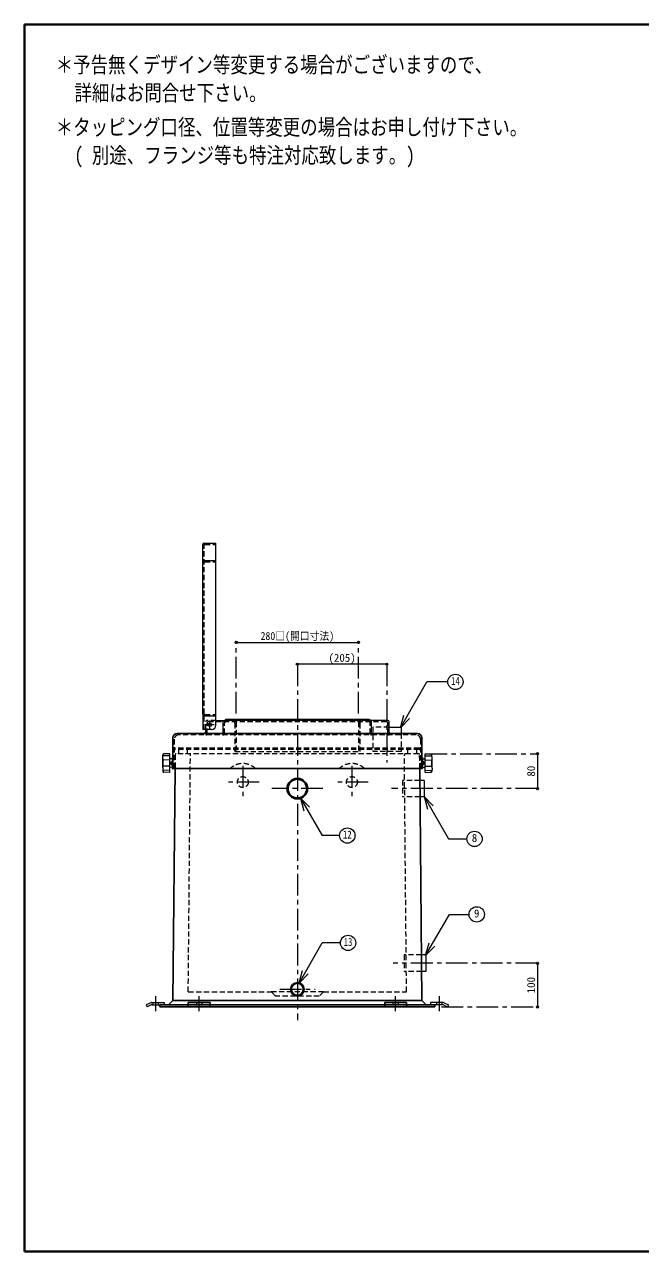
# Model space of a CAD drawing. Units: millimetres at full size, sheet at 1:10; details may follow other scales. Extents: x -2123 to 1927, y -1358 to 1452.
# Drawn here: x -2123 to -712, y -1358 to 1452 of the extents above; entities that cross this region are included whole.
import ezdxf
from ezdxf.enums import TextEntityAlignment as Align

# ---------------------------------------------------------------- set-up
doc = ezdxf.new("R2010")
doc.units = ezdxf.units.MM
doc.header["$LTSCALE"] = 10
doc.header["$PDMODE"] = 32
doc.header["$PDSIZE"] = 5
doc.linetypes.add('CHAIN1', pattern=[8, 5, -1, 1, -1])
doc.linetypes.add('DASHED1', pattern=[1.8, 1.2, -0.6])
doc.layers.add('0-0', color=7, linetype='Continuous', lineweight=18)
doc.styles.add('ＭＳ ゴシック', font='')
doc.styles.get('ＭＳ ゴシック').set_extended_font_data('MS Gothic')

msp = doc.modelspace()

# ---------------------------------------------------------------- linework, layer by layer
at = {"layer": '0-0', "color": 1, "lineweight": 40}
for p, q in [((-2122.8, -1358.09), (-2122.8, 1451.91)), ((1927.2, 1451.91), (-2122.8, 1451.91)), ((1927.2, -1358.09), (-2122.8, -1358.09))]:
    msp.add_line(p, q, dxfattribs=at)
at = {"layer": '0-0', "color": 4, "lineweight": 9}
for p, q in [((-1714.3, 221.41), (-1714.3, 261.41)), ((-1711.3, 264.41), (-1684.3, 264.41)), ((-1684.3, 224.41), (-1684.3, 264.41)), ((-1637.8, 36.91), (-1357.8, 36.91)), ((-1292.8, -13.09), (-1497.8, -13.09)), ((-1714.3, -128.59), (-1714.3, -162.59)), ((-1684.3, -152.59), (-1684.3, -131.59)), ((-1694.3, -162.59), (-1714.3, -162.59)), ((-1707.8, -169.09), (-1707.8, -162.59)), ((-1684.3, -142.09), (-1664.8, -142.09)), ((-1290.8, -142.09), (-1330.8, -142.09)), ((-1287.8, -169.09), (-1287.8, -145.09)), ((-1287.8, -157.09), (-1260.3, -157.09)), ((-1260.3, -157.09), (-1260.3, -172.09)), ((-947.8, -218.09), (-947.8, -298.09)), ((-1207.07, -279.09), (-1217.24, -279.09)), ((-1207.07, -279.09), (-1207.07, -317.09)), ((-1207.07, -317.09), (-1216.89, -317.09)), ((-947.8, -698.09), (-947.8, -798.09))]:
    msp.add_line(p, q, dxfattribs=at)
at = {"layer": '0-0', "color": 4, "linetype": 'DASHED1', "lineweight": 9}
for p, q in [((-1711.3, -162.59), (-1711.3, 259.91)), ((-1709.8, 261.41), (-1684.3, 261.41)), ((-1709.8, 221.41), (-1684.3, 221.41)), ((-1709.8, -128.59), (-1684.3, -128.59)), ((-1642.8, -139.09), (-1642.8, -142.09)), ((-1352.8, -139.09), (-1352.8, -142.09)), ((-1707.8, -162.59), (-1707.8, -145.09)), ((-1684.3, -142.09), (-1704.8, -142.09)), ((-1704.8, -172.09), (-1704.8, -148.09)), ((-1293.8, -145.09), (-1701.8, -145.09)), ((-1664.8, -172.09), (-1664.8, -148.09)), ((-1640.8, -148.09), (-1640.8, -213.09)), ((-1637.8, -145.09), (-1637.8, -213.09)), ((-1357.8, -145.09), (-1357.8, -213.09)), ((-1354.8, -148.09), (-1354.8, -213.09)), ((-1330.8, -172.09), (-1330.8, -148.09)), ((-1325.3, -157.09), (-1325.3, -213.09)), ((-1287.8, -157.09), (-1325.3, -157.09)), ((-1290.8, -172.09), (-1290.8, -148.09)), ((-1260.3, -172.09), (-1260.3, -213.09)), ((-1750.32, -208.09), (-1750.32, -218.09)), ((-1640.8, -213.09), (-1354.8, -213.09)), ((-1260.3, -213.09), (-1325.3, -213.09)), ((-1245.28, -208.09), (-1245.28, -218.09)), ((-1257.07, -279.09), (-1257.07, -317.09)), ((-1217.24, -279.09), (-1257.07, -279.09)), ((-1216.89, -317.09), (-1257.07, -317.09)), ((-1253.4, -679.09), (-1253.4, -717.09)), ((-1213.57, -679.09), (-1253.4, -679.09)), ((-1213.22, -717.09), (-1253.4, -717.09)), ((-1437.8, -763.09), (-1557.8, -763.09)), ((-1828.8, -788.09), (-1828.8, -793.09)), ((-1816.8, -788.09), (-1816.8, -793.09)), ((-1178.8, -788.09), (-1178.8, -793.09)), ((-1166.8, -788.09), (-1166.8, -793.09))]:
    msp.add_line(p, q, dxfattribs=at)
at = {"layer": '0-0'}
for p, q in [((-1714.3, -128.59), (-1714.3, 221.41)), ((-1711.3, 224.41), (-1684.3, 224.41)), ((-1684.3, -131.59), (-1684.3, 224.41)), ((-1261.84, -158.86), (-1201.04, -53.56)), ((-1153.15, -53.56), (-1201.04, -53.56)), ((-1711.3, -131.59), (-1684.3, -131.59)), ((-1662.8, -139.09), (-1332.8, -139.09)), ((-1662.8, -139.09), (-1662.8, -142.09)), ((-1332.8, -139.09), (-1332.8, -142.09)), ((-1261.84, -158.86), (-1254.08, -129.88)), ((-1261.84, -158.86), (-1240.63, -137.65)), ((-1667.8, -169.09), (-1667.8, -145.09)), ((-1330.8, -142.09), (-1664.8, -142.09)), ((-1327.8, -169.09), (-1327.8, -145.09)), ((-1806.29, -227.82), (-1805.9, -220.44)), ((-1790.3, -222.65), (-1804.85, -223.14)), ((-1790.82, -218.12), (-1803.97, -218.55)), ((-1790.3, -260.55), (-1790.3, -218.62)), ((-1205.3, -260.55), (-1205.3, -218.62)), ((-1205.3, -222.65), (-1190.75, -223.14)), ((-1204.79, -218.12), (-1191.64, -218.55)), ((-1189.32, -227.82), (-1189.7, -220.44)), ((-1806.3, -250.82), (-1806.3, -228.35)), ((-1806.29, -251.35), (-1805.9, -258.73)), ((-1790.3, -232.73), (-1804.85, -232.25)), ((-1790.3, -246.44), (-1804.85, -246.93)), ((-1784.76, -230.05), (-1790.3, -229.59)), ((-1784.76, -249.12), (-1790.3, -249.59)), ((-1787.55, -237.24), (-1787.55, -241.94)), ((-1786.93, -236.59), (-1784.3, -236.59)), ((-1786.93, -239.59), (-1784.3, -239.59)), ((-1786.93, -242.59), (-1784.3, -242.59)), ((-1784.3, -227.09), (-1782.8, -227.09)), ((-1211.3, -227.09), (-1212.8, -227.09)), ((-1208.68, -236.59), (-1211.3, -236.59)), ((-1208.68, -239.59), (-1211.3, -239.59)), ((-1208.68, -242.59), (-1211.3, -242.59)), ((-1210.84, -230.05), (-1205.3, -229.59)), ((-1210.84, -249.12), (-1205.3, -249.59)), ((-1208.05, -237.24), (-1208.05, -241.94)), ((-1205.3, -232.73), (-1190.75, -232.25)), ((-1205.3, -246.44), (-1190.75, -246.93)), ((-1189.32, -251.35), (-1189.7, -258.73)), ((-1189.3, -250.82), (-1189.3, -228.35)), ((-1790.3, -256.52), (-1804.85, -256.04)), ((-1790.82, -261.05), (-1803.97, -260.63)), ((-1205.3, -256.52), (-1190.75, -256.04)), ((-1204.79, -261.05), (-1191.64, -260.63)), ((-1490.9, -319.63), (-1469.69, -340.84)), ((-1490.9, -319.63), (-1483.14, -348.61)), ((-1490.9, -319.63), (-1441.33, -405.49)), ((-1207.64, -316.34), (-1199.87, -345.32)), ((-1207.64, -316.34), (-1186.42, -337.56)), ((-1400.96, -405.49), (-1441.33, -405.49)), ((-1493.96, -743.55), (-1440.73, -651.37)), ((-1399.25, -651.37), (-1440.73, -651.37)), ((-1204.06, -680.48), (-1196.29, -651.5)), ((-1204.06, -680.48), (-1182.85, -659.26)), ((-1203.4, -679.09), (-1213.57, -679.09)), ((-1203.4, -679.09), (-1203.4, -717.09)), ((-1493.96, -743.55), (-1486.19, -714.58)), ((-1493.96, -743.55), (-1472.74, -722.34)), ((-1203.4, -717.09), (-1213.22, -717.09)), ((-1832.68, -793.61), (-1841.62, -798.09)), ((-1831.62, -788.09), (-1802.8, -788.09)), ((-1830.44, -793.09), (-1812.8, -793.09)), ((-1802.8, -788.09), (-1802.8, -793.09)), ((-1192.8, -788.09), (-1192.8, -793.09)), ((-1163.98, -788.09), (-1192.8, -788.09)), ((-1165.16, -793.09), (-1182.8, -793.09)), ((-1162.93, -793.61), (-1153.98, -798.09))]:
    msp.add_line(p, q, dxfattribs=at)
at = {"layer": '0-0', "color": 4, "linetype": 'CHAIN1', "lineweight": 9}
for p, q in [((-1637.8, -126.09), (-1637.8, 36.91)), ((-1357.8, -126.09), (-1357.8, 36.91)), ((-1497.8, -13.09), (-1497.8, -828.09)), ((-1292.8, -13.09), (-1292.8, -238.09)), ((-1688.3, -152.09), (-1708.3, -152.09)), ((-1698.3, -162.09), (-1698.3, -142.09)), ((-1204.8, -218.09), (-947.8, -218.09)), ((-1622.8, -245.59), (-1622.8, -320.59)), ((-1372.8, -245.59), (-1372.8, -320.59)), ((-1585.3, -283.09), (-1660.3, -283.09)), ((-1439.3, -298.09), (-1556.3, -298.09)), ((-1335.3, -283.09), (-1410.3, -283.09)), ((-947.8, -298.09), (-1282.07, -298.09)), ((-947.8, -698.09), (-1278.4, -698.09)), ((-1538.3, -757.59), (-1457.3, -757.59)), ((-1822.8, -773.09), (-1822.8, -808.09)), ((-1722.8, -808.09), (-1722.8, -773.09)), ((-1272.8, -808.09), (-1272.8, -773.09)), ((-1172.8, -773.09), (-1172.8, -808.09)), ((-1167.8, -798.09), (-947.8, -798.09))]:
    msp.add_line(p, q, dxfattribs=at)
at = {"layer": '0-0', "color": 5, "lineweight": 25}
for p, q in [((-1782.8, -182.09), (-1782.8, -252.09)), ((-1222.8, -172.09), (-1772.8, -172.09)), ((-1212.8, -182.09), (-1212.8, -252.09)), ((-1778.12, -252.09), (-1782.99, -783.09)), ((-1212.8, -252.09), (-1782.8, -252.09)), ((-1217.49, -252.09), (-1212.62, -783.09)), ((-1782.99, -783.09), (-1792.8, -793.09)), ((-1212.62, -783.09), (-1782.99, -783.09)), ((-1212.62, -783.09), (-1202.8, -793.09)), ((-1747.8, -793.09), (-1812.8, -793.09)), ((-1812.8, -793.09), (-1812.8, -798.09)), ((-1812.8, -798.09), (-1182.8, -798.09)), ((-1747.8, -788.09), (-1747.8, -798.09)), ((-1747.8, -793.61), (-1697.8, -793.61)), ((-1297.8, -793.09), (-1697.8, -793.09)), ((-1297.8, -793.61), (-1247.8, -793.61)), ((-1247.8, -788.09), (-1247.8, -798.09)), ((-1247.8, -793.09), (-1182.8, -793.09)), ((-1182.8, -793.09), (-1182.8, -798.09))]:
    msp.add_line(p, q, dxfattribs=at)
at = {"layer": '0-0', "linetype": 'DASHED1'}
for p, q in [((-1779.8, -185.09), (-1779.8, -252.09)), ((-1225.8, -175.09), (-1769.8, -175.09)), ((-1215.8, -185.09), (-1215.8, -252.09)), ((-1777.82, -220.07), (-1778.12, -252.09)), ((-1218.8, -205.09), (-1776.8, -205.09)), ((-1218.8, -208.09), (-1776.8, -208.09)), ((-1219.78, -218.09), (-1775.82, -218.09)), ((-1770.32, -208.09), (-1770.32, -218.09)), ((-1747.8, -763.09), (-1742.83, -221.11)), ((-1225.28, -208.09), (-1225.28, -218.09)), ((-1217.49, -252.09), (-1217.78, -220.07)), ((-1747.8, -763.09), (-1557.8, -763.09)), ((-1747.8, -793.09), (-1697.8, -793.09)), ((-1728.8, -788.09), (-1728.8, -793.09)), ((-1716.8, -788.09), (-1716.8, -793.09)), ((-1247.8, -793.09), (-1297.8, -793.09)), ((-1278.8, -788.09), (-1278.8, -793.09)), ((-1266.8, -788.09), (-1266.8, -793.09))]:
    msp.add_line(p, q, dxfattribs=at)
for points in [[(-1437.8, -763.09), (-1247.8, -763.09), (-1252.77, -221.11)], [(-1437.8, -763.09), (-1447.8, -773.09), (-1547.8, -773.09), (-1557.8, -763.09)]]:
    msp.add_lwpolyline(points, dxfattribs=at)
at = {"layer": '0-0'}
for points in [[(-1784.3, -227.09), (-1784.3, -252.09), (-1782.8, -252.09)], [(-1211.3, -227.09), (-1211.3, -252.09), (-1212.8, -252.09)], [(-1207.64, -316.34), (-1151.73, -413.18), (-1109.49, -413.18)], [(-1204.06, -680.48), (-1149.54, -586.05), (-1104.54, -586.05)], [(-1833.86, -788.61), (-1843.86, -793.61), (-1841.62, -798.09)], [(-1161.75, -788.61), (-1151.75, -793.61), (-1153.98, -798.09)]]:
    msp.add_lwpolyline(points, dxfattribs=at)
at = {"layer": '0-0', "color": 5, "lineweight": 25}
for points in [[(-1747.8, -788.09), (-1697.8, -788.09), (-1697.8, -798.09)], [(-1247.8, -788.09), (-1297.8, -788.09), (-1297.8, -798.09)]]:
    msp.add_lwpolyline(points, dxfattribs=at)
at = {"layer": '0-0'}
for centre in [(-1135.65, -53.56), (-1383.46, -405.49), (-1091.99, -413.18), (-1087.04, -586.05), (-1381.75, -651.37)]:
    msp.add_circle(centre, 17.5, dxfattribs=at)
at = {"layer": '0-0', "color": 4, "lineweight": 9}
msp.add_circle((-1698.3, -152.09), 4, dxfattribs=at)
at = {"layer": '0-0', "color": 4, "linetype": 'DASHED1', "lineweight": 9}
for centre in [(-1622.8, -283.09), (-1372.8, -283.09)]:
    msp.add_circle(centre, 12.5, dxfattribs=at)
at = {"layer": '0-0', "color": 5, "lineweight": 25}
for centre, radius in [((-1497.8, -298.09), 23.5), ((-1497.8, -298.09), 21.35), ((-1497.8, -757.59), 15.5), ((-1497.8, -757.59), 13.6)]:
    msp.add_circle(centre, radius, dxfattribs=at)
at = {"layer": '0-0', "color": 4, "lineweight": 9}
for centre, radius, start, end in [((-1711.3, 261.41), 3, 90, 180), ((-1694.3, -152.59), 10, 270, 360), ((-1290.8, -145.09), 3, 0, 90), ((-1710.8, -169.09), 3, 270, 0), ((-1284.8, -169.09), 3, 180, 270)]:
    msp.add_arc(centre, radius, start, end, dxfattribs=at)
at = {"layer": '0-0', "color": 4, "linetype": 'DASHED1', "lineweight": 9}
for centre, radius, start, end in [((-1709.8, 259.91), 1.5, 90, 180), ((-1709.8, 219.91), 1.5, 90, 180), ((-1709.8, -127.09), 1.5, 180, 270), ((-1704.8, -145.09), 3, 90, 180), ((-1701.8, -148.09), 3, 90, 180), ((-1661.8, -148.09), 3, 90, 180), ((-1643.8, -148.09), 3, 0, 90), ((-1640.8, -145.09), 3, 0, 90), ((-1354.8, -145.09), 3, 90, 180), ((-1351.8, -148.09), 3, 90, 180), ((-1333.8, -148.09), 3, 0, 90), ((-1293.8, -148.09), 3, 0, 90), ((-1707.8, -172.09), 3, 270, 0), ((-1667.8, -172.09), 3, 270, 0), ((-1327.8, -172.09), 3, 180, 270), ((-1287.8, -172.09), 3, 180, 270), ((-1643.8, -208.09), 3, 0, 90), ((-1643.8, -211.09), 3, 0, 90), ((-1351.8, -208.09), 3, 90, 180), ((-1351.8, -211.09), 3, 90, 180), ((-1622.8, -283.09), 42.5, 46.8371, 133.1629), ((-1372.8, -283.09), 42.5, 46.8371, 133.1629)]:
    msp.add_arc(centre, radius, start, end, dxfattribs=at)
at = {"layer": '0-0'}
for centre, radius, start, end in [((-1711.3, 221.41), 3, 90, 180), ((-1711.3, -128.59), 3, 180, 270), ((-1664.8, -145.09), 3, 90, 180), ((-1330.8, -145.09), 3, 0, 90), ((-1670.8, -169.09), 3, 270, 0), ((-1324.8, -169.09), 3, 180, 270), ((-1803.9, -220.55), 2, 91.84585, 176.98087), ((-1803.23, -220.08), 2.07, 141.26695, 176.97243), ((-1795.34, -220.16), 9.96, 178.90936, 197.37998), ((-1790.8, -218.62), 0.5, 0, 91.84585), ((-1204.8, -218.62), 0.5, 88.15415, 180), ((-1191.7, -220.55), 2, 3.01913, 88.15415), ((-1200.26, -220.16), 9.96, 342.62002, 1.09064), ((-1192.37, -220.08), 2.07, 3.02757, 38.73305), ((-1796.3, -228.35), 10, 176.98087, 180), ((-1796.3, -250.82), 10, 180, 183.01913), ((-1751.46, -239.59), 54.34, 172.70127, 187.29873), ((-1804.87, -232.75), 0.5, 88.09085, 172.70127), ((-1804.87, -246.43), 0.5, 187.29873, 271.90915), ((-1785.45, -238.09), 2.11, 134.62454, 225.37546), ((-1785.45, -241.09), 2.11, 134.62454, 225.37546), ((-1785.98, -238.12), 1.79, 121.62812, 150.75937), ((-1785.98, -241.06), 1.79, 209.24063, 238.37188), ((-1784.8, -230.55), 0.5, 0, 85.23636), ((-1784.8, -248.63), 0.5, 274.76364, 0), ((-1210.8, -230.55), 0.5, 94.76364, 180), ((-1210.8, -248.63), 0.5, 180, 265.23636), ((-1209.62, -238.12), 1.79, 29.24063, 58.37188), ((-1210.16, -238.09), 2.11, 314.62454, 45.37546), ((-1210.16, -241.09), 2.11, 314.62454, 45.37546), ((-1209.62, -241.06), 1.79, 301.62812, 330.75937), ((-1190.74, -232.75), 0.5, 7.29873, 91.90915), ((-1190.74, -246.43), 0.5, 268.09085, 352.70127), ((-1244.14, -239.59), 54.34, 352.70127, 7.29873), ((-1199.3, -228.35), 10, 0, 3.01913), ((-1199.3, -250.82), 10, 356.98087, 0), ((-1803.9, -258.63), 2, 183.01913, 268.15415), ((-1795.34, -259.01), 9.96, 162.62002, 181.09064), ((-1803.23, -259.09), 2.07, 183.02757, 218.73305), ((-1790.8, -260.55), 0.5, 268.15415, 0), ((-1204.8, -260.55), 0.5, 180, 271.84585), ((-1191.7, -258.63), 2, 271.84585, 356.98087), ((-1200.26, -259.01), 9.96, 358.90936, 17.37998), ((-1192.37, -259.09), 2.07, 321.26695, 356.97243), ((-1831.62, -793.09), 5, 90, 116.56505), ((-1830.44, -798.09), 5, 90, 116.56505), ((-1165.16, -798.09), 5, 63.43495, 90), ((-1163.98, -793.09), 5, 63.43495, 90)]:
    msp.add_arc(centre, radius, start, end, dxfattribs=at)
at = {"layer": '0-0', "color": 5, "lineweight": 25}
for centre, start, end in [((-1772.8, -182.09), 90, 180), ((-1222.8, -182.09), 0, 90)]:
    msp.add_arc(centre, 10, start, end, dxfattribs=at)
at = {"layer": '0-0', "linetype": 'DASHED1'}
for centre, radius, start, end in [((-1769.8, -185.09), 10, 90, 180), ((-1225.8, -185.09), 10, 0, 90), ((-1776.8, -208.09), 3, 90, 180), ((-1776.8, -211.09), 3, 90, 180), ((-1775.82, -220.09), 2, 90, 179.47437), ((-1745.83, -221.09), 3, 359.47437, 90), ((-1249.77, -221.09), 3, 90, 180.52563), ((-1219.78, -220.09), 2, 0.52563, 90), ((-1218.8, -208.09), 3, 0, 90), ((-1218.8, -211.09), 3, 0, 90)]:
    msp.add_arc(centre, radius, start, end, dxfattribs=at)
at = {"layer": '0-0', "color": 1}
for p in [(-1637.8, 36.91), (-1357.8, 36.91), (-1497.8, -13.09), (-1292.8, -13.09), (-947.8, -218.09), (-947.8, -298.09), (-947.8, -698.09), (-947.8, -798.09)]:
    msp.add_point(p, dxfattribs=at)

# ---------------------------------------------------------------- texts
at = {"layer": '0-0', "style": 'ＭＳ ゴシック'}
for s, height, width, p in [('＊予告無くデザイン等変更する場合がございますので、', 36.66, 0.8, (-2051.37, 1330.48)), ('詳細はお問合せ下さい。', 36.66, 0.8, (-2008.52, 1266.2)), ('＊タッピング口径、位置等変更の場合はお申し付け下さい。', 36.66, 0.8, (-2051.37, 1187.63)), ('( 別途、フランジ等も特注対応致します。)', 36.66, 0.8, (-2008.52, 1123.34)), ('280□(開口寸法)', 18.33, 0.9, (-1582.18, 36.91)), ('14', 18.33, 0.8, (-1145.65, -66.06)), ('12', 18.33, 0.8, (-1393.46, -417.99)), ('13', 18.33, 0.8, (-1391.75, -663.87))]:
    msp.add_text(s, height=height, dxfattribs=dict(at, width=width)).set_placement(p, align=Align.BOTTOM_LEFT)
for s, p in [('(205)', (-1426.55, -13.09)), ('8', (-1098.24, -425.68)), ('9', (-1093.29, -598.55))]:
    msp.add_text(s, height=18.33, dxfattribs=at).set_placement(p, align=Align.BOTTOM_LEFT)
for s, p in [('80', (-947.8, -270.59)), ('100', (-947.8, -766.84))]:
    msp.add_text(s, height=18.33, rotation=90, dxfattribs=at).set_placement(p, align=Align.BOTTOM_LEFT)

doc.saveas('drawing.dxf')
